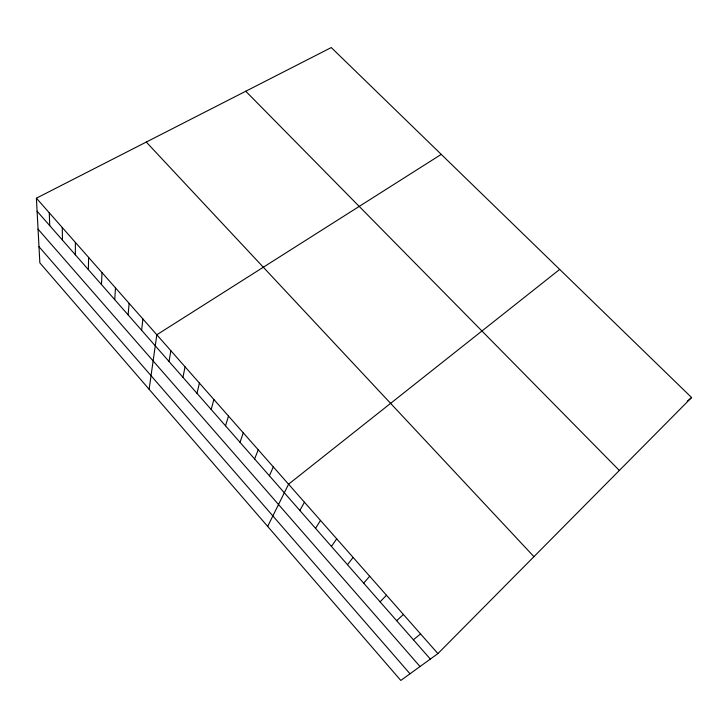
<?xml version="1.0" encoding="UTF-8"?>
<svg xmlns="http://www.w3.org/2000/svg" width="728" height="728" viewBox="0 0 728 728"><rect width="100%" height="100%" fill="white"/><g stroke="black" fill="none" stroke-linecap="round" stroke-linejoin="round"><path stroke-width="1.09" d="M75.357 254.818L75.375 242.397M88.361 269.624L88.616 257.421M101.483 284.566L101.993 272.581M114.733 299.654L115.497 287.906M128.11 314.887L129.129 303.376M141.623 330.275L142.906 318.991M149.122 389.28L156.82 334.771L441.25 154.382M169.032 361.498L170.871 350.714M182.946 377.341L185.058 366.812M196.997 393.338L199.399 383.065M211.184 409.5L213.877 399.499M225.516 425.816L228.51 416.088M239.994 442.306L243.289 432.851M254.618 458.959L258.222 449.795M269.396 475.784L273.309 466.903M267.676 526.417L288.561 484.202L559.686 269.415M299.854 510.474L304.441 502.211M315.552 528.355L320.484 520.411M331.431 546.428L336.709 538.811M347.465 564.701L353.116 557.42M363.681 583.164L369.697 576.23M380.08 601.829L386.468 595.249M437.91 653.598L691.6 397.534L331.267 47.557L36.4 198.189L39.849 262.863L400.81 680.443L437.91 653.598L36.4 198.189M396.651 620.702L403.421 614.478M687.25 401.192L691.6 397.534M413.404 639.785L420.575 633.933M245.764 91.237L619.346 470.461M146.282 142.06L533.952 556.665M37.101 211.247L430.348 659.077M38.056 229.156L420.029 666.539M38.984 246.683L410.001 673.791M49.267 212.785L49.731 225.635M62.253 227.518L62.49 240.158"/></g></svg>
